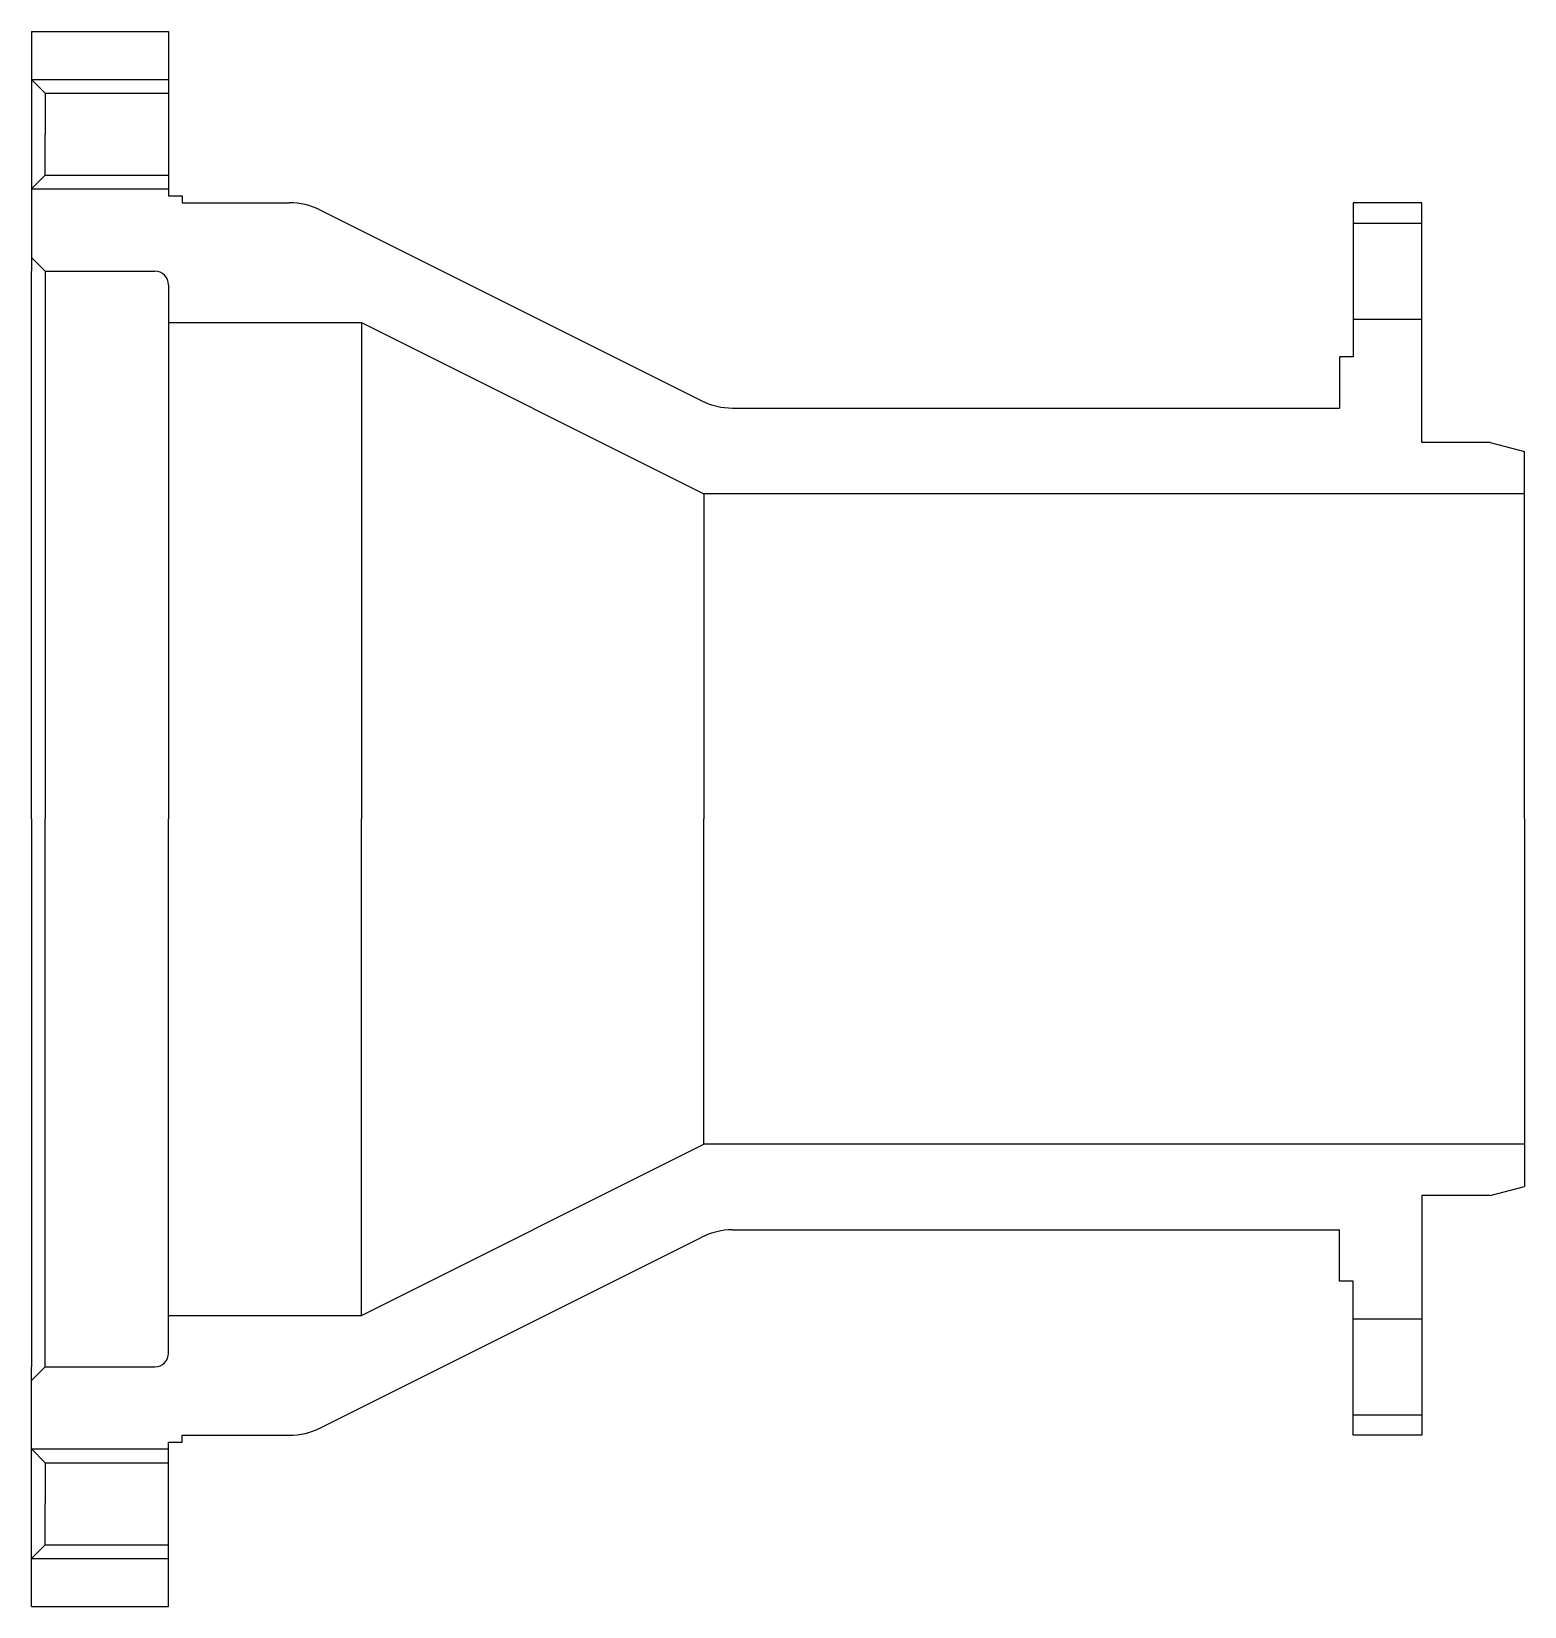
# Model space of a CAD drawing. Header units: inches. Extents: x 48 to 266, y 32 to 262.
import ezdxf

# ---------------------------------------------------------------- set-up
doc = ezdxf.new("R2010")
doc.units = ezdxf.units.IN
doc.header["$MEASUREMENT"] = 0

msp = doc.modelspace()

# ---------------------------------------------------------------- linework, layer by layer
for p, q in [((47.81, 262.24), (67.81, 262.24)), ((47.81, 262.24), (47.81, 227.24)), ((67.81, 262.24), (67.81, 238.24)), ((47.81, 255.24), (67.81, 255.24)), ((49.81, 253.24), (47.81, 255.24)), ((49.81, 253.24), (49.81, 247.24)), ((49.81, 253.24), (67.81, 253.24)), ((49.81, 241.24), (49.81, 247.24)), ((49.81, 241.24), (47.81, 239.24)), ((47.81, 239.24), (67.81, 239.24)), ((49.81, 241.24), (67.81, 241.24)), ((67.81, 238.24), (69.81, 238.24)), ((69.81, 238.24), (69.81, 237.24)), ((69.81, 237.24), (85.45, 237.24)), ((250.81, 237.24), (240.81, 237.24)), ((240.81, 237.24), (240.81, 214.74)), ((250.81, 202.24), (250.81, 237.24)), ((89.92, 236.18), (145.7, 208.29)), ((240.81, 234.24), (250.81, 234.24)), ((49.81, 227.24), (47.81, 229.24)), ((47.81, 147.24), (47.81, 227.24)), ((49.81, 227.24), (49.81, 147.24)), ((49.81, 227.24), (65.81, 227.24)), ((67.81, 225.24), (67.81, 147.24)), ((67.81, 219.74), (95.98, 219.74)), ((95.98, 219.74), (145.98, 194.74)), ((95.98, 219.74), (95.98, 147.24)), ((240.81, 220.24), (250.81, 220.24)), ((238.81, 214.74), (238.81, 207.24)), ((240.81, 214.74), (238.81, 214.74)), ((150.17, 207.24), (238.81, 207.24)), ((260.81, 202.24), (250.81, 202.24)), ((260.81, 202.24), (265.81, 200.9)), ((265.81, 147.24), (265.81, 200.9)), ((265.81, 194.74), (145.98, 194.74)), ((145.98, 194.74), (145.98, 147.24)), ((47.81, 147.24), (47.81, 67.24)), ((49.81, 67.24), (49.81, 147.24)), ((67.81, 69.24), (67.81, 147.24)), ((95.98, 74.74), (95.98, 147.24)), ((145.98, 99.74), (145.98, 147.24)), ((265.81, 147.24), (265.81, 93.58)), ((95.98, 74.74), (145.98, 99.74)), ((265.81, 99.74), (145.98, 99.74)), ((260.81, 92.24), (250.81, 92.24)), ((250.81, 92.24), (250.81, 57.24)), ((260.81, 92.24), (265.81, 93.58)), ((89.92, 58.29), (145.7, 86.18)), ((150.17, 87.24), (238.81, 87.24)), ((238.81, 79.74), (238.81, 87.24)), ((240.81, 79.74), (238.81, 79.74)), ((240.81, 57.24), (240.81, 79.74)), ((67.81, 74.74), (95.98, 74.74)), ((240.81, 74.24), (250.81, 74.24)), ((49.81, 67.24), (47.81, 65.24)), ((47.81, 32.24), (47.81, 67.24)), ((49.81, 67.24), (65.81, 67.24)), ((240.81, 60.24), (250.81, 60.24)), ((47.81, 55.24), (67.81, 55.24)), ((49.81, 53.24), (47.81, 55.24)), ((67.81, 32.24), (67.81, 56.24)), ((67.81, 56.24), (69.81, 56.24)), ((69.81, 57.24), (85.45, 57.24)), ((69.81, 56.24), (69.81, 57.24)), ((250.81, 57.24), (240.81, 57.24)), ((49.81, 53.24), (67.81, 53.24)), ((49.81, 53.24), (49.81, 47.24)), ((49.81, 41.24), (49.81, 47.24)), ((49.81, 41.24), (47.81, 39.24)), ((47.81, 39.24), (67.81, 39.24)), ((49.81, 41.24), (67.81, 41.24)), ((47.81, 32.24), (67.81, 32.24))]:
    msp.add_line(p, q)
for centre, radius, start, end in [((85.45, 227.24), 10, 63.4349, 90), ((65.81, 225.24), 2, 0, 90), ((150.17, 217.24), 10, 243.4349, 270), ((150.17, 77.24), 10, 90, 116.5651), ((65.81, 69.24), 2, 270, 0), ((85.45, 67.24), 10, 270, 296.5651)]:
    msp.add_arc(centre, radius, start, end)

doc.saveas('drawing.dxf')
